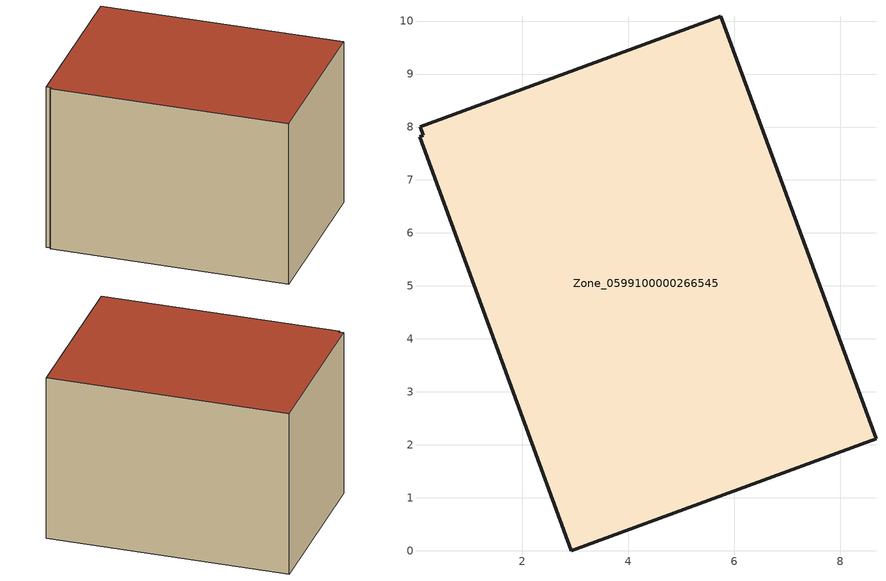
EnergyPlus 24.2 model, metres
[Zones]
Zone_0599100000266545
 floor ground (C_G): 0.07,8.01 5.75,10.09 8.68,2.11 2.93,0 0.06,7.82 0.13,7.84 z3.79
 wall outside (C_F): 8.68,2.11 5.75,10.09 0.07,8.01 0.13,7.84 0.06,7.82 2.93,0 8.68,2.11 z3.79:9.83
 roof outside (C_R): 5.75,10.09 0.07,8.01 0.13,7.84 0.06,7.82 2.93,0 8.68,2.11 z9.83
[BUILDING]
Pand.0599100000266545: North Axis=0; Terrain=City; Loads Convergence Tolerance Value=0.04; Temperature Convergence Tolerance Value=0.4; Solar Distribution=FullExterior; Maximum Number of Warmup Days=25; Minimum Number of Warmup Days=1
[Site:Location]
Rotterdam.The.Hague.AP_ZH_NLD Design_Conditions: Latitude=51.96; Longitude=4.45; Time Zone=1; Elevation=-4.5
[SITE:GROUNDTEMPERATURE:BUILDINGSURFACE]
18, 18, 18, 18, 18, 18, 18, 18, 18, 18, 18, 18
[MATERIAL] Thermal Absorptance=0.9; Solar Absorptance=0.7; Visible Absorptance=0.7
Name | Roughness | Thickness | Conductivity | Density | Specific Heat
G.TI.1946-1964 | MediumSmooth | 0.15 | 1 | 540 | 1210
F.TI.1946-1964 | Rough | 0.3 | 0.857143 | 1920 | 840
R.TI.1946-1964 | MediumRough | 0.2 | 0.277778 | 1500 | 1000
[CONSTRUCTION]
C_G: G.TI.1946-1964
C_F: F.TI.1946-1964
C_R: R.TI.1946-1964
[ZONE]
Zone_0599100000266545: Type=1; Multiplier=1; Ceiling Height=Autocalculate; Volume=Autocalculate; Floor Area=autocalculate; Part of Total Floor Area=Yes
[ZONEINFILTRATION:DESIGNFLOWRATE]
Infil_Zone_0599100000266545: Zone or ZoneList or Space or SpaceList=Zone_0599100000266545; Schedule=AlwaysOn; Design Flow Rate Calculation Method=Flow/Area; Flow Rate per Floor Area=0.003; Constant Term Coefficient=1; Temperature Term Coefficient=0; Velocity Term Coefficient=0; Velocity Squared Term Coefficient=0
[HVACTEMPLATE:ZONE:IDEALLOADSAIRSYSTEM]
Zone_0599100000266545: Maximum Heating Supply Air Temperature=50; Minimum Cooling Supply Air Temperature=13; Maximum Heating Supply Air Humidity Ratio=0.0156; Minimum Cooling Supply Air Humidity Ratio=0.0077; Heating Limit=NoLimit; Cooling Limit=NoLimit; Dehumidification Control Type=ConstantSensibleHeatRatio; Cooling Sensible Heat Ratio=0.7; Dehumidification Setpoint=60; Humidification Control Type=None; Humidification Setpoint=30; Outdoor Air Method=None; Outdoor Air Flow Rate per Person=0.00944; Outdoor Air Flow Rate per Zone Floor Area=0; Outdoor Air Flow Rate per Zone=0; Demand Controlled Ventilation Type=None; Outdoor Air Economizer Type=NoEconomizer; Heat Recovery Type=None; Sensible Heat Recovery Effectiveness=0.7; Latent Heat Recovery Effectiveness=0.65
[ZONECONTROL:THERMOSTAT]
ThermostatControl_Zone_0599100000266545: Zone or ZoneList=Zone_0599100000266545; Control Type Schedule=DualSetpointControlType; Control 1=Thermostat_Zone_0599100000266545; Temperature Difference Between Cutout And Setpoint=0
[THERMOSTATSETPOINT:DUALSETPOINT]
Thermostat_Zone_0599100000266545: Heating Setpoint Temperature Schedule=HeatingSetpoint_Zone_0599100000266545; Cooling Setpoint Temperature Schedule=CoolingSetpoint_Zone_0599100000266545
[SCHEDULE:COMPACT]
HeatingSetpoint_Zone_0599100000266545: Through: 12/31, For: AllDays, Until: 24:00, 21
CoolingSetpoint_Zone_0599100000266545: Through: 12/31, For: AllDays, Until: 24:00, 24
DualSetpointControlType: Through: 12/31, For: AllDays, Until: 24:00, 4
AlwaysOn: Through: 12/31, For: AllDays, Until: 24:00, 1
